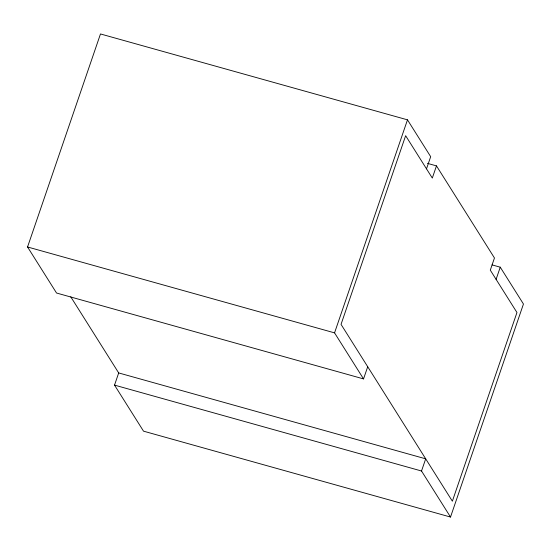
<?xml version="1.0" encoding="UTF-8"?>
<svg xmlns="http://www.w3.org/2000/svg" width="551" height="551" viewBox="0 0 551 551"><rect width="100%" height="100%" fill="white"/><g stroke="black" fill="none" stroke-linecap="round" stroke-linejoin="round"><path stroke-width="0.83" d="M367.71 366.739L363.543 378.909L56.539 293.022L27.55 246.979L100.482 33.955L407.485 119.843L430.682 156.677L426.508 168.854M492.071 264.893L500.26 267.187L523.45 304.021L450.518 517.045L143.515 431.157L114.525 385.115L118.692 372.937L70.755 296.803M363.543 378.909L334.553 332.866L407.485 119.843M436.475 165.885L432.308 178.063L405.639 135.698L341.041 324.374L452.364 501.19L516.962 312.513L490.294 270.148L494.461 257.978L436.475 165.885L427.473 163.365M450.518 517.045L421.522 471.002L425.696 458.831L118.692 372.937M496.093 279.357L500.26 267.187M27.55 246.979L334.553 332.866M114.525 385.115L421.522 471.002"/></g></svg>
